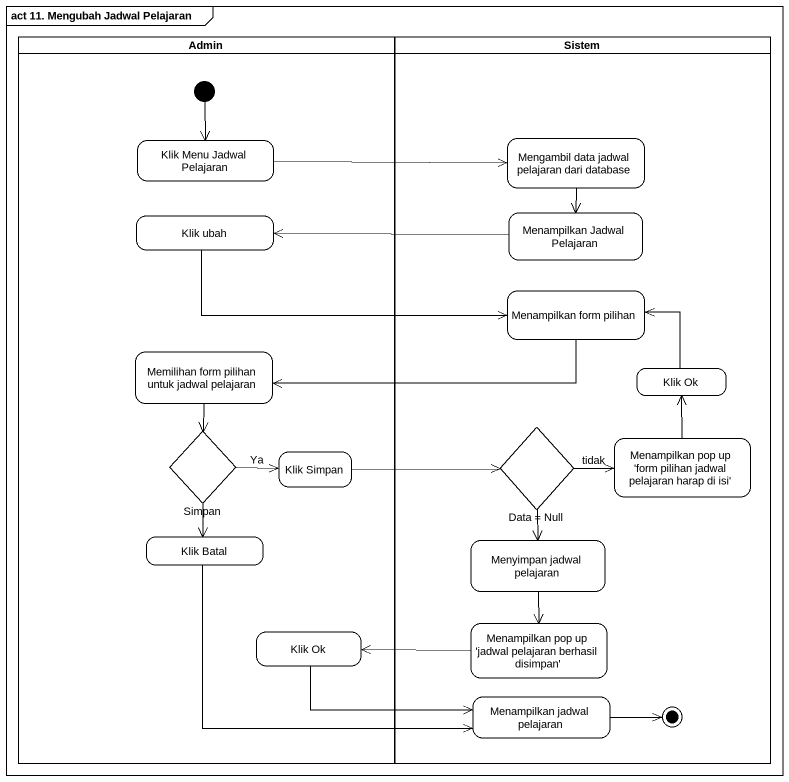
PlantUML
@startuml
mainframe act 11. Mengubah Jadwal Pelajaran
hide empty description
state Admin <<partition>> {
  state "Klik Menu Jadwal Pelajaran" as Klik_Menu_Jadwal_Pelajaran
  state "Klik ubah" as Klik_ubah
  state "Memilihan form pilihan untuk jadwal pelajaran" as Memilihan_form_pilihan
  state Simpan <<choice>>
  state "Klik Simpan" as Klik_Simpan
  state "Klik Batal" as Klik_Batal
  state "Klik Ok" as Klik_Ok_2
  [*] --> Klik_Menu_Jadwal_Pelajaran
}
state Sistem <<partition>> {
  state "Mengambil data jadwal pelajaran dari database" as Mengambil_data_jadwal
  state "Menampilkan Jadwal Pelajaran" as Menampilkan_Jadwal_Pelajaran
  state "Menampilkan form pilihan" as Menampilkan_form_pilihan
  state "Klik Ok" as Klik_Ok
  state "Data = Null" as Data_Null <<choice>>
  state "Menampilkan pop up 'form pilihan jadwal pelajaran harap di isi'" as Menampilkan_pop_up_form
  state "Menyimpan jadwal pelajaran" as Menyimpan_jadwal_pelajaran
  state "Menampilkan pop up 'jadwal pelajaran berhasil disimpan'" as Menampilkan_pop_up_jadwal
  state "Menampilkan jadwal pelajaran" as Menampilkan_jadwal_pelajaran
  Menampilkan_jadwal_pelajaran -right-> [*]
}
Klik_Menu_Jadwal_Pelajaran -right-> Mengambil_data_jadwal
Mengambil_data_jadwal --> Menampilkan_Jadwal_Pelajaran
Klik_ubah -right-> Menampilkan_form_pilihan
Menampilkan_Jadwal_Pelajaran -left-> Klik_ubah
Menampilkan_form_pilihan -left-> Memilihan_form_pilihan
Memilihan_form_pilihan --> Simpan
Klik_Ok -up-> Menampilkan_form_pilihan
Simpan -right-> Klik_Simpan : Ya
Simpan --> Klik_Batal
Klik_Simpan -right-> Data_Null
Data_Null -right-> Menampilkan_pop_up_form : tidak
Data_Null --> Menyimpan_jadwal_pelajaran
Menampilkan_pop_up_form -up-> Klik_Ok
Klik_Batal -right-> Menampilkan_jadwal_pelajaran
Menyimpan_jadwal_pelajaran --> Menampilkan_pop_up_jadwal
Klik_Ok_2 -right-> Menampilkan_jadwal_pelajaran
Menampilkan_pop_up_jadwal -left-> Klik_Ok_2
@enduml
